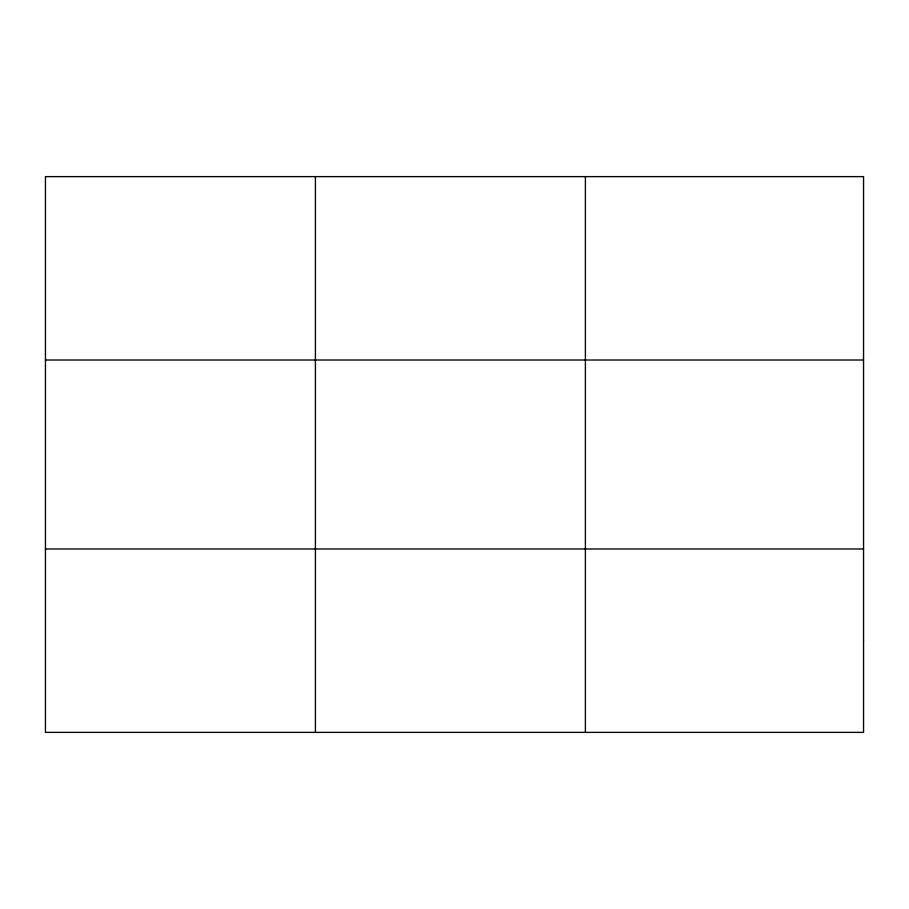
<?xml version="1.0" encoding="UTF-8"?>
<svg xmlns="http://www.w3.org/2000/svg" width="909" height="909" viewBox="0 0 909 909"><rect width="100%" height="100%" fill="white"/><g stroke="black" fill="none" stroke-linecap="round" stroke-linejoin="round"><path stroke-width="1.36" d="M315.423 176.619L315.423 732.381M585.396 176.619L585.396 732.381M45.45 360.021L863.55 360.021M45.45 548.979L863.55 548.979M863.55 640.675L863.55 732.381L45.45 732.381L45.45 176.619L863.55 176.619L863.55 640.675"/></g></svg>
